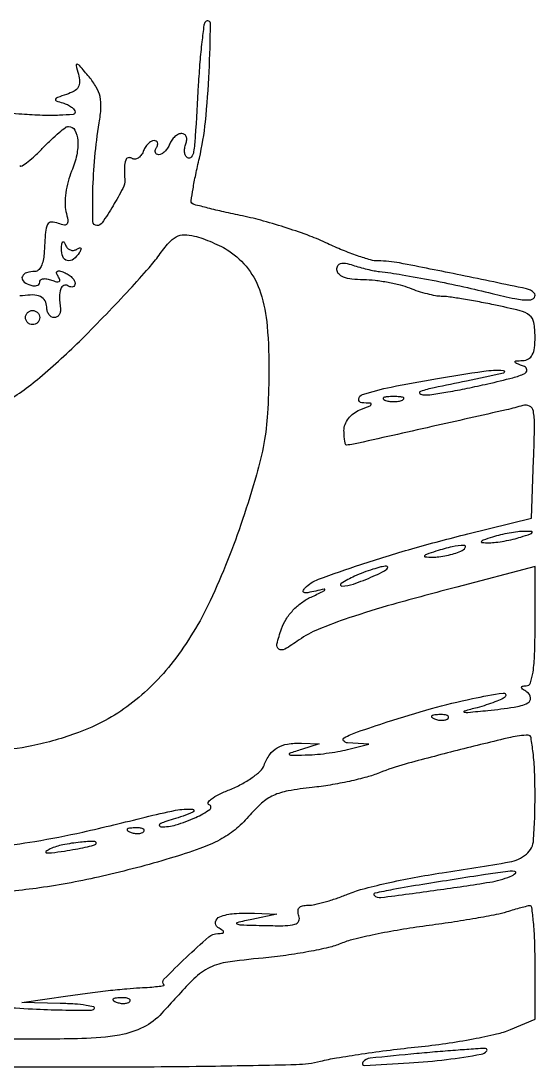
# Model space of a CAD drawing. Extents: x 0 to 320, y 0 to 260.
# Drawn here: x 247.4 to 320, y 0 to 147.9 of the extents above; entities that cross this region are included whole.
import ezdxf

# ---------------------------------------------------------------- set-up
doc = ezdxf.new("R2010")
doc.units = 0

msp = doc.modelspace()

# ---------------------------------------------------------------- linework, layer by layer
for points in [[(243.576089, 31.267623, 0.017748), (249.324196, 32.014037, 0.014161), (256.083654, 33.334655, 0.006342), (264.894552, 35.434374, -0.012319), (269.209225, 36.408244, -0.067516), (271.58814, 36.557185, -0.792317), (271.657936, 36.120298, -0.027241), (268.859659, 35.147196, 0.013583), (267.663187, 34.767405, 0.053891), (266.967237, 34.437887, 0.39846), (266.911846, 34.231789, 0.260647), (267.13519, 34.090188, 0.087158), (269.253625, 34.343001, 0.03339), (272.04137, 35.390437, 0.046574), (274.044013, 36.53507, 0.615693), (273.949116, 37.183628, -0.464304), (273.822268, 37.501513, -0.11168), (274.247905, 37.99458, -0.04518), (275.307864, 38.638521, -0.018757), (276.840593, 39.319541, 0.027693), (278.505516, 40.0952, 0.030774), (280.014434, 41.026323, 0.032305), (281.184963, 41.970951, 0.119003), (281.710465, 42.75527, -0.065706), (282.505454, 44.265131, -0.10555), (283.571364, 45.247441, -0.09569), (285.025194, 45.767418, -0.046638), (287, 45.885007), (289.5, 45.80064), (287, 45, 0.002101), (285.296711, 44.44661, 0.48965), (285.248411, 44.310843, 0.256019), (285.431019, 44.210929, 0.001398), (287.5, 44.217995, 0.019539), (288.86566, 44.279882, 0.011312), (290.5, 44.455396, 0.011295), (292.133817, 44.705987, 0.018599), (293.5, 45), (296.5, 45.76337), (293.5, 45.919916, -0.229083), (292.943657, 46.225677, -0.45325), (293.04654, 46.658763, -0.037938), (294.923945, 47.476119, -0.004802), (299.11353, 48.8886, -0.011477), (305.352673, 50.76823, -0.015024), (311.137434, 52.181507, -0.015116), (315.490375, 52.970643, -0.723503), (315.763204, 52.42987, -0.090615), (315.319316, 52.123143, -0.013943), (314.326276, 51.707916, -0.015179), (313.113004, 51.281735, -0.012661), (311.800746, 50.901366, 0.004431), (309.990885, 50.408901, 0.766807), (309.992433, 50.280768, 0.085834), (310.50604, 50.240043, 0.001459), (313.33293, 50.509523, 0.013445), (317.025477, 50.972939, 0.072178), (318.959373, 51.562365, 0.319909), (319.367505, 52.289262, 0.22845), (318.856763, 53.109687, -0.016284), (318.225857, 53.53886, -0.207783), (318.084092, 53.780177, -0.404034), (318.203613, 53.938533, -0.036027), (318.75, 53.984687, 0.316717), (319.340956, 54.411676, 0.046174), (319.712437, 55.933784, 0.028891), (319.937222, 58.443479, 0.007891), (320, 62.42122), (320, 70.842441), (308.942906, 67.941491, 0.004294), (299.902043, 65.486336, 0.012422), (293.702788, 63.578193, 0.017182), (289.362651, 61.955428, 0.054767), (286.653258, 60.469686, -0.019219), (284.619576, 59.158747, -0.281612), (283.802641, 59.170887, -0.323462), (283.519049, 59.878341, -0.022754), (284.164902, 62.043193, -0.056896), (284.814998, 63.392101, -0.047302), (285.78858, 64.653566, -0.046494), (287.001798, 65.730679, -0.050313), (288.362882, 66.532886, 0.002947), (289.991126, 67.295326, 0.120728), (290.291332, 67.540144, 0.692612), (290.220632, 67.65164, 0.007628), (289, 67.377299, -0.015373), (287.888521, 67.145513, -0.114231), (287.352757, 67.173735, -0.439982), (287.239693, 67.400962, -0.100741), (287.5, 67.808798, -0.112888), (289.381395, 69.033617, -0.007905), (295.363563, 71.125914, -0.011042), (302.574856, 73.345295, -0.00861), (310.5, 75.447296), (319.5, 77.66924), (319.791745, 85.915257, 0.004406), (319.923377, 90.871512, 0.05269), (319.75613, 92.777088, 0.222979), (319.222668, 93.50628, 0.20406), (318.291745, 93.597631, -0.020482), (315.97211, 92.971064, -0.000526), (305.429826, 90.593573, -0.000212), (294.336992, 88.109126, -0.055032), (293.348524, 88, -0.337784), (293.211977, 88.104127, -0.024492), (293.102379, 88.596966, -0.026342), (293.025134, 89.253177, -0.016127), (293, 90.032224, -0.093033), (293.162854, 90.8999, -0.070798), (293.638046, 91.744621, -0.06698), (294.361577, 92.465056, -0.066926), (295.25, 92.968838, 0.003525), (296.676689, 93.554014, 0.236545), (296.843408, 93.747997, 0.46588), (296.738327, 93.893166, 0.006354), (295.5, 93.967022, -0.443112), (295.079167, 94.477216, -0.285579), (295.625996, 95.1253, -0.02828), (299.659218, 96.185448, -0.008348), (305.943399, 97.353656, -0.005001), (312.762207, 98.433807, -0.055586), (315.511926, 98.532956, -0.85773), (315.541775, 98.150319, -0.008956), (310.329305, 97.024024, 0.002897), (305.754411, 96.09337, 0.026433), (303.789921, 95.57217, 0.596532), (303.738101, 95.291975, 0.159885), (304.302595, 95.078947, 0.047812), (305.389523, 95.135282, 0.006181), (307.689915, 95.505798, 0.007165), (310.41473, 96.019631, 0.005926), (313.302595, 96.642917, 0.00648), (316.875303, 97.507302, 0.046774), (318.540234, 98.103414, 0.303288), (318.83941, 98.597398, 0.296129), (318.5, 99.072632, -0.005341), (317.355093, 99.53722, -0.22646), (317.183963, 99.728745, -0.475059), (317.282087, 99.871198, -0.010121), (318.25, 99.929715, 0.116445), (319.067719, 100.157775, 0.148076), (319.612096, 100.715879, 0.092619), (319.91275, 101.70808, 0.027385), (320, 103.299924, 0.043202), (319.826004, 105.30991, 0.186906), (319.218907, 106.317554, 0.104877), (317.875017, 106.96674, 0.009334), (314.189805, 107.799924, 0.005044), (311.84618, 108.259392, 0.005869), (309.609097, 108.647478, 0.005252), (307.710923, 108.933439, 0.034769), (306.754904, 109, -0.046589), (305.939847, 109.076111, -0.01596), (304.780521, 109.333096, -0.015706), (303.512073, 109.69986, -0.017514), (302.3151, 110.133944, 0.033654), (300.968775, 110.5736, 0.017047), (299.225373, 110.952984, 0.016852), (297.391436, 111.223558, 0.024071), (295.75, 111.329819, -0.024575), (294.104329, 111.438019, -0.062661), (292.944841, 111.721709, -0.103028), (292.25018, 112.1674, -0.201414), (292, 112.763263, -0.123769), (292.143638, 113.33464, -0.203306), (292.526264, 113.642212, -0.117056), (293.201759, 113.671199, -0.031343), (294.25, 113.400374, 0.011109), (295.221322, 113.107044, 0.008885), (296.279688, 112.833081, 0.009), (297.268426, 112.614548, 0.022409), (298, 112.500451, -0.0144), (301.197549, 112.054078, -0.006126), (305.452345, 111.28092, -0.00609), (309.935507, 110.352592, -0.00846), (313.925642, 109.404505, 0.013802), (317.154475, 108.673661, 0.052208), (319.21475, 108.486335, 0.240155), (319.902554, 108.848823, 0.364966), (319.847993, 109.48534, 0.14556), (318.778847, 110.064302, 0.001248), (309.532638, 111.98408, 0.003011), (300.831167, 113.713566, 0.047581), (297.827996, 114, -0.06907), (296.755821, 114.148821, -0.013946), (294.915895, 114.725513, -0.014474), (292.797278, 115.524344, -0.013091), (290.655353, 116.469832, 0.021204), (288.171404, 117.518496, 0.010871), (284.978404, 118.63124, 0.010784), (281.635159, 119.636285, 0.015959), (278.660902, 120.359541, -0.003844), (276.038308, 120.930368, -0.005838), (273.768751, 121.470587, -0.002433), (271.841137, 121.963244, -0.13336), (271.51871, 122.147957, -0.236148), (271.411758, 122.468973, -0.004999), (271.672409, 124.168315, -0.010472), (272.045944, 126.185081, -0.006731), (272.559464, 128.508248, 0.032722), (273.422096, 133.670113, 0.013551), (273.938971, 140.731766, 0.007938), (274.142217, 147.484914, 0.67333), (273.445843, 147.779176, 0.164623), (273.209474, 147.300991, 0.00439), (272.914161, 144.931315, 0.008727), (272.637228, 142.107271, 0.00581), (272.414041, 138.862509, -0.001004), (271.98198, 131.555767, -0.021817), (271.75744, 129.41896, -0.138618), (271.416145, 128.662449, -0.372152), (270.877007, 128.576014, -0.149605), (270.617145, 128.872171, -0.077153), (270.484784, 129.351907, -0.065532), (270.493912, 129.934319, -0.05502), (270.650663, 130.532025, 0.068818), (270.781523, 131.09347, 0.11676), (270.714107, 131.568782, 0.152561), (270.462863, 131.881932, 0.149054), (270.075604, 132, 0.114543), (269.597486, 131.889014, 0.065778), (269.102544, 131.559375, 0.060318), (268.666562, 131.073557, 0.061198), (268.361626, 130.5, -0.051433), (268.070782, 129.926272, -0.055699), (267.675448, 129.440625, -0.062736), (267.240618, 129.109403, -0.132176), (266.833994, 129, -0.126107), (266.521582, 129.080068, -0.188867), (266.343172, 129.29375, -0.147995), (266.333949, 129.617398, -0.072176), (266.5, 130, 0.072176), (266.666051, 130.382602, 0.147995), (266.656828, 130.70625, 0.188867), (266.478418, 130.919932, 0.126107), (266.166006, 131, 0.136415), (265.757679, 130.886484, 0.061767), (265.317408, 130.540757, 0.054537), (264.914148, 130.034634, 0.049388), (264.614052, 129.436618, -0.069381), (264.309425, 128.885502, -0.099723), (263.894529, 128.515309, -0.123594), (263.437686, 128.382065, -0.148943), (263.007063, 128.495635, 0.207713), (262.496677, 128.569628, 0.252145), (262.150784, 128.241122, 0.076409), (261.995264, 127.305184, 0.012953), (262.020262, 125.489522, -0.130389), (261.7419, 124.242639, -0.016139), (260.368082, 121.793692, -0.012241), (258.835391, 119.391882, -0.249577), (258.099202, 119, -0.409211), (257.507045, 119.582112, -0.009788), (257.517506, 123.823303, -0.017795), (257.796208, 128.654137, -0.017289), (258.418854, 133.5, 0.026518), (258.655117, 135.652162, 0.068857), (258.528929, 137.203179, 0.078125), (258.001535, 138.544546, 0.042037), (256.974358, 140, 0.003359), (255.650573, 141.554813, 0.155187), (255.298601, 141.77102, 0.559227), (255.148405, 141.623364, 0.011286), (255.46536, 140.373965, -0.058471), (255.630918, 139.308886, -0.143734), (255.438304, 138.54857, -0.134297), (254.853116, 137.980935, -0.048307), (253.778043, 137.517968, 0.008673), (252.511711, 137.087833, 0.20548), (252.241849, 136.836375, 0.435529), (252.341947, 136.603614, 0.020551), (253.25, 136.320679, -0.042625), (253.919663, 136.079149, -0.05349), (254.485938, 135.74107, -0.063373), (254.874396, 135.363126, -0.169737), (255, 135.003791, -0.389354), (254.710598, 134.688486, -0.011998), (252.796875, 134.57041, -0.017706), (250.375774, 134.565037, -0.010575), (247.5, 134.721453, 0.008053), (243.901995, 134.935357, 0.031984)], [(247.199081, 127.467586, 0.353507), (247.511278, 127.434429, 0.02029), (248.355935, 128.030273, 0.023637), (249.379742, 128.896471, 0.014338), (250.509994, 130.010431, -0.011443), (251.658563, 131.155629, -0.01598), (252.740191, 132.121814, -0.012324), (253.670196, 132.862377, -0.16339), (254.080102, 133, -0.276845), (254.964248, 132.469823, -0.105964), (255.375648, 131.035546, -0.070048), (255.226998, 128.96505, -0.046093), (254.511627, 126.68207, 0.03484), (254.017901, 125.222217, 0.029291), (253.696772, 123.620838, 0.03031), (253.57826, 122.118838, 0.068586), (253.713155, 120.988895, -0.020847), (253.976995, 119.775404, -0.184462), (253.87405, 119.247026, -0.303977), (253.489268, 119.073645, -0.04993), (252.66074, 119.299945, 0.088793), (251.648237, 119.49392, 0.293076), (251.098007, 119.150469, 0.092072), (250.816421, 118.087534, 0.006473), (250.623637, 115.001799, -0.044485), (250.490467, 114.045472, -0.062378), (250.19361, 113.236917, -0.079822), (249.788706, 112.688255, -0.195999), (249.333333, 112.501799, 0.071333), (248.154267, 112.33087, 0.213485), (247.549134, 111.813839, 0.312733), (247.65236, 111.186572, 0.109204), (248.456872, 110.654923, 0.052267), (249.047932, 110.496442, 0.094664), (249.546706, 110.512026, 0.143579), (249.873688, 110.692876, 0.197607), (250, 111, -0.214388), (250.1363, 111.303271, -0.137974), (250.488813, 111.474344, -0.088143), (251.026466, 111.475294, -0.048123), (251.664045, 111.298676, 0.02645), (252.381889, 111.065942, 0.192905), (252.734128, 111.108593, 0.358176), (252.829118, 111.345527, 0.061825), (252.612107, 111.818607, -0.057711), (252.392196, 112.287821, -0.337259), (252.474432, 112.529825, -0.212163), (252.796631, 112.58664, -0.030715), (253.448062, 112.381557, -0.049745), (254.041693, 112.083131, -0.054745), (254.544118, 111.681302, -0.061946), (254.887221, 111.242015, -0.135659), (255, 110.833994, -0.126107), (254.919932, 110.521582, -0.188867), (254.70625, 110.343172, -0.147995), (254.382602, 110.333949, -0.072176), (254, 110.5, 0.251944), (253.404015, 110.535778, 0.207347), (252.974256, 110.053855, 0.08435), (252.802502, 108.925381, 0.027975), (252.925354, 107.25, -0.082595), (252.908313, 106.772633, -0.103799), (252.733365, 106.367188, -0.116034), (252.428977, 106.097217, -0.124261), (252.043837, 106, -0.14229), (251.64578, 106.11562, -0.099695), (251.306627, 106.440625, -0.084459), (251.078147, 106.926647, -0.067835), (251, 107.5, 0.136237), (250.757064, 108.375046, 0.150772), (250.104377, 108.959022, 0.10668), (249.033366, 109.196326, 0.047983), (247.591641, 109.065635, -0.129829), (247.183469, 109.09504, -0.062049)], [(244.761855, 93.83757, 0.042644), (249.999216, 97.524445, 0.021308), (255.981247, 103, 0.005118), (259.419387, 106.49827, 0.005517), (262.69919, 109.98057, 0.005228), (265.448096, 113.027817, 0.026194), (266.877218, 114.827472, -0.023104), (268.241323, 116.567208, -0.091988), (269.294641, 117.41234, -0.124551), (270.404444, 117.689685, -0.059551), (271.873259, 117.509749, -0.025675), (273.040906, 117.158513, -0.015591), (274.383219, 116.630583, -0.015607), (275.685596, 116.022044, -0.026445), (276.72919, 115.42286, -0.087864), (279.457715, 112.884259, -0.083152), (281.212213, 109.516147, -0.058956), (282.150275, 104.80487, -0.021541), (282.393232, 98, -0.013791), (282.200088, 92.478484, -0.029236), (281.68374, 88.232018, -0.026166), (280.635829, 83.792053, -0.009046), (278.674379, 77.5, -0.029491), (274.088247, 65.992559, -0.054644), (268.859881, 57.41468, -0.066493), (262.732229, 51.335367, -0.075255), (255.462389, 47.378744, -0.034413), (248.891704, 45.493633, -0.060855), (243.281701, 44.992828, -0.069549)], [(244.802981, 8.599671, 0.004953), (249.562867, 8.327031, 0.007699), (253.672231, 8.195842, 0.003088), (257.169261, 8.159678, 0.199995), (257.719647, 8.386314, 0.580334), (257.652473, 8.632601, 0.024978), (256.561917, 8.856979, 0.021493), (254.95266, 9.034698, 0.010902), (252.916667, 9.126805), (247.5, 9.25361), (254, 10.215843, -0.004962), (256.756959, 10.596051, -0.004255), (259.665907, 10.942703, -0.004288), (262.313656, 11.212433, -0.012251), (264.160535, 11.339038, 0.007158), (265.546501, 11.419876, 0.013235), (266.668899, 11.531407, 0.009351), (267.522401, 11.655354, 0.606829), (267.559321, 11.76788, -0.409117), (267.561522, 12.537109, -0.007785), (270.69425, 15.609551, -0.010372), (273.884785, 18.519108, -0.178614), (275.182848, 19.015313, 0.019664), (275.860547, 19.04987, 0.393602), (275.98719, 19.191222, 0.239873), (275.872657, 19.405824, 0.011183), (275.166154, 19.876149, -0.317253), (274.84393, 20.656925, -0.249941), (275.458682, 21.368019, -0.073595), (277.476221, 21.821647, -0.02895), (280.331787, 21.868359), (283.5, 21.736718), (280, 21, 0.004976), (277.88783, 20.533408, 0.712709), (277.869217, 20.356822, 0.102141), (278.418828, 20.225911, 0.001422), (281.856989, 20.131641, 0.009363), (284.70511, 20.115001, 0.066561), (286.068084, 20.315155, 0.21555), (286.610658, 20.775264, 0.205122), (286.638374, 21.5, -0.083006), (286.505256, 22.154088, -0.186633), (286.668545, 22.624844, -0.160253), (287.132539, 22.909381, -0.058137), (287.909261, 23, 0.053122), (288.866539, 23.101993, 0.015213), (290.316881, 23.461087, 0.015129), (291.938728, 23.968813, 0.015534), (293.512469, 24.569656, -0.034623), (295.575567, 25.268401, -0.008939), (298.990176, 26.102073, -0.009053), (302.927814, 26.914547, -0.009107), (306.884593, 27.582196, 0.005278), (316.393621, 29.111912, 0.132564), (318.769084, 30.211857, 0.205539), (319.802061, 32.25489, 0.015675), (320, 38.567388, 0.010364), (319.932064, 41.844685, 0.018015), (319.721501, 44.55692, 0.01265), (319.42609, 46.671504, 0.366926), (319.038725, 47, 0.058549), (316.550674, 46.707652, 0.003296), (308.994247, 44.854295, 0.004693), (301.630767, 42.923033, 0.03044), (298, 41.692593, -0.031044), (296.241725, 41.099091, -0.012334), (293.765625, 40.496283, -0.012151), (291.053684, 39.975177, -0.01494), (288.5, 39.626599, 0.017352), (285.094863, 39.145056, 0.063538), (283.018685, 38.49806, 0.075861), (281.365941, 37.414221, 0.031865), (279.5, 35.509933, -0.043969), (277.601582, 33.66395, -0.048689), (275.469986, 32.248391, -0.036655), (272.637462, 30.998264, -0.01308), (268.43433, 29.623096, -0.016089), (258.870616, 27.10079, -0.021055), (249.983087, 25.450579, -0.023587), (242.182063, 24.712612, -0.046927)], [(237.5, 0.217897, 0.001575), (258.273305, 0.161228, 0.003499), (274.097536, 0.27862, 0.002363), (286.262583, 0.511507, 0.05443), (289.703089, 0.970483, -0.01862), (291.943046, 1.434204, -0.005191), (295.481508, 1.992613, -0.005231), (299.501478, 2.541399, -0.005472), (303.472093, 2.997106, 0.010121), (307.38967, 3.483671, 0.010387), (311.250563, 4.124906, 0.010182), (314.573499, 4.8183, 0.04245), (316.519004, 5.443494), (320, 6.897947), (320, 14.948973, 0.008742), (319.946116, 18.030516, 0.014709), (319.779688, 20.61182, 0.008458), (319.549275, 22.684368, 0.407563), (319.25, 22.921053, 0.034162), (318.816558, 22.845232, 0.005507), (317.985937, 22.630939, 0.006061), (317.012136, 22.355529, 0.005291), (316, 22.044294, -0.029562), (314.520553, 21.666839, -0.004868), (311.618843, 21.135935, -0.005337), (308.188298, 20.580376, -0.004691), (304.596061, 20.072341, 0.008888), (300.956862, 19.526473, 0.009229), (297.384983, 18.857588, 0.008981), (294.318754, 18.166957, 0.039089), (292.551113, 17.585803, -0.041712), (290.83433, 17.031318, -0.0112), (288.027029, 16.442856, -0.011266), (284.79625, 15.915853, -0.011433), (281.560755, 15.537861, 0.013411), (276.274745, 14.899108, 0.088257), (273.756525, 14.05583, 0.076802), (271.537114, 12.359869, 0.008823), (267.252629, 7.736307, -0.095619), (264.672695, 5.773279, -0.072477), (261.283842, 4.668758, -0.03731), (255.951764, 4.156461, -0.006761), (246, 4.080062, 0.00753)]]:
    msp.add_lwpolyline(points, format="xyb")
for points in [[(255.239919, 115.648278, -0.038736), (255.637119, 115.85312, -0.349636), (255.812819, 115.803738, -0.270968), (255.832684, 115.594983, -0.029814), (255.595492, 115.154508, -0.09175), (254.766298, 114.240097, -0.224565), (253.89934, 114.055815, -0.246727), (253.266925, 114.60619, -0.104361), (253.078947, 115.75, -0.020483), (253.137062, 116.423747, -0.187944), (253.274935, 116.676989, -0.449603), (253.450943, 116.651402, -0.04958), (253.664358, 116.243769, 0.09373), (253.93934, 115.814893, 0.11358), (254.336095, 115.550649, 0.119157), (254.793168, 115.493604, 0.110583)], [(250, 106, -0.099038), (249.923658, 105.618362, -0.097945), (249.70625, 105.29375, -0.097945), (249.381638, 105.076342, -0.099038), (249, 105, -0.099038), (248.618362, 105.076342, -0.097945), (248.29375, 105.29375, -0.097945), (248.076342, 105.618362, -0.099038), (248, 106, -0.099038), (248.076342, 106.381638, -0.097945), (248.29375, 106.70625, -0.097945), (248.618362, 106.923658, -0.099038), (249, 107, -0.099038), (249.381638, 106.923658, -0.097945), (249.70625, 106.70625, -0.097945), (249.923658, 106.381638, -0.099038)], [(298.75, 94.337719, 0.057986), (299.320008, 94.181385, 0.037979), (300, 94.12966, 0.037979), (300.679992, 94.181385, 0.057986), (301.25, 94.337719, 0.174857), (301.459382, 94.525001, 0.447206), (301.398438, 94.693942, 0.078554), (300.89144, 94.810911, 0.017491), (300, 94.842105, 0.017491), (299.10856, 94.810911, 0.078554), (298.601562, 94.693942, 0.447206), (298.540618, 94.525001, 0.174857)], [(314, 75, 0.004595), (312.660122, 74.557279, 0.172749), (312.413781, 74.36194, 0.574334), (312.487696, 74.221484, 0.010926), (313.5, 74.19936, 0.0298), (314.443967, 74.255671, 0.014229), (315.646875, 74.434548, 0.01405), (316.896643, 74.693325, 0.019418), (318, 75, 0.004595), (319.339878, 75.442721, 0.172749), (319.586219, 75.63806, 0.574334), (319.512304, 75.778516, 0.010926), (318.5, 75.80064, 0.0298), (317.556033, 75.744329, 0.014229), (316.353125, 75.565452, 0.01405), (315.103357, 75.306675, 0.019418)], [(306, 73, 0.004584), (304.638787, 72.550264, 0.1769), (304.393431, 72.352483, 0.56424), (304.469886, 72.20749, 0.010858), (305.5, 72.169965, 0.034995), (306.410457, 72.220333, 0.019847), (307.5, 72.401663, 0.019741), (308.588662, 72.672791, 0.030584), (309.5, 73, 0.132187), (310.144577, 73.509313, 0.616563), (309.987773, 73.821257, 0.056364), (308.29906, 73.630287, 0.021183)], [(294.5, 69.463885, 0.031725), (292.601285, 68.444227, 0.753985), (292.7063, 68.075636, 0.086148), (294.34105, 68.357468, 0.016754), (297.13519, 69.460858, 0.013774), (298.33626, 70.02212, 0.046457), (299.070962, 70.480229, 0.270931), (299.174719, 70.731751, 0.382389), (299, 70.879639, 0.053784), (298.225581, 70.774052, 0.01546), (297.059375, 70.446405, 0.015365), (295.758613, 69.992802, 0.015785)], [(305.8125, 49.316886, 0.051402), (306.359369, 49.160852, 0.05415), (306.916927, 49.123424, 0.060344), (307.402231, 49.202593, 0.126455), (307.729167, 49.395833, 0.296942), (307.77538, 49.614691, 0.208169), (307.592839, 49.799335, 0.077125), (307.112848, 49.910055, 0.028489), (306.416667, 49.921053, 0.018894), (305.670344, 49.862007, 0.168741), (305.37858, 49.720685, 0.470617), (305.395823, 49.538436, 0.054073)], [(262.8125, 33.316886, 0.051402), (263.359369, 33.160852, 0.05415), (263.916927, 33.123424, 0.060344), (264.402231, 33.202593, 0.126455), (264.729167, 33.395833, 0.296942), (264.77538, 33.614691, 0.208169), (264.592839, 33.799335, 0.077125), (264.112848, 33.910055, 0.028489), (263.416667, 33.921053, 0.018894), (262.670344, 33.862007, 0.168741), (262.37858, 33.720685, 0.470617), (262.395823, 33.538436, 0.054073)], [(251.5, 30.953304, 0.052205), (250.885949, 30.593758, 0.669598), (250.931864, 30.408771, 0.068523), (251.670501, 30.400929, 0.006223), (253.5, 30.656249, 0.006898), (255.062683, 30.916301, 0.009719), (256.447396, 31.194311, 0.006366), (257.592716, 31.462852, 0.120459), (257.916667, 31.63266, 0.689044), (257.7774, 32.004412, 0.027799), (255.750417, 31.903188, 0.023299), (253.26298, 31.521981, 0.056746)], [(313, 27.336339, 0.00089), (304.153175, 25.935504, 0.006464), (299.913312, 25.200074, 0.00635), (297.35496, 24.688458, 0.594722), (297.268941, 24.397725, 0.232986), (298.210179, 24.077857, 0.001901), (306.189097, 25.153591, 0.005143), (313.605245, 26.260048, 0.056475), (316.5, 27.064996, 0.08151), (317.229823, 27.509158, 0.667692), (317.144739, 27.76939, 0.051324), (315.80257, 27.735578, 0.006878)], [(260.8125, 9.316886, 0.051402), (261.359369, 9.160852, 0.05415), (261.916927, 9.123424, 0.060344), (262.402231, 9.202593, 0.126455), (262.729167, 9.395833, 0.296942), (262.77538, 9.614691, 0.208169), (262.592839, 9.799335, 0.077125), (262.112848, 9.910055, 0.028489), (261.416667, 9.921053, 0.018894), (260.670344, 9.862007, 0.168741), (260.37858, 9.720685, 0.470617), (260.395823, 9.538436, 0.054073)], [(303.270722, 2.040738, 0.003336), (296.696649, 1.390868, 0.199682), (295.670725, 0.83122, 0.646893), (295.904778, 0.371761, 0.003753), (302.214299, 0.726925, 0.013861), (307.48548, 1.210354, 0.016856), (312.386013, 1.965463, 0.171081), (313.164496, 2.416871, 0.647981), (313, 2.763161, 0.010711), (311.596379, 2.701359, 0.002174), (309.110775, 2.527659, 0.002291), (306.221785, 2.299828, 0.002145)]]:
    msp.add_lwpolyline(points, format="xyb", close=True)

doc.saveas('drawing.dxf')
